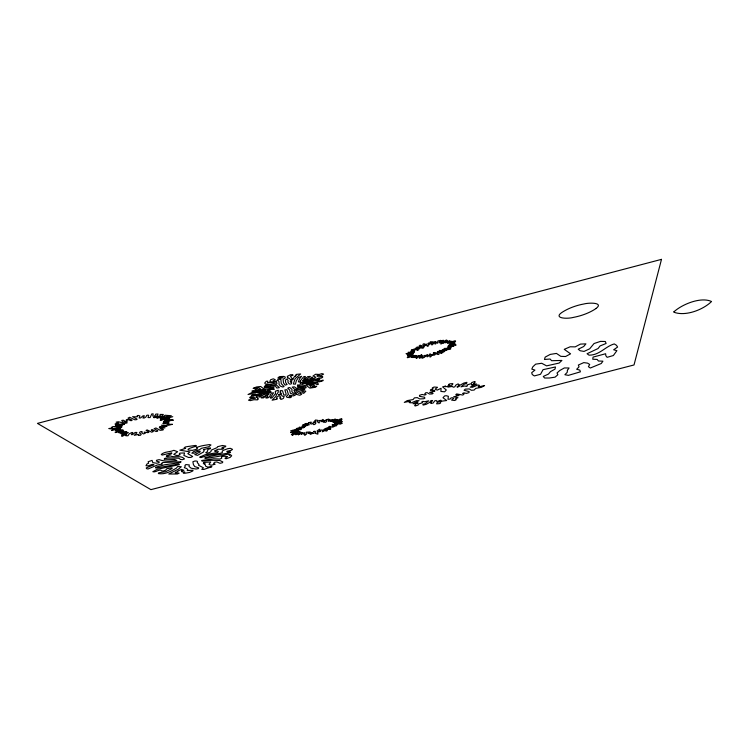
<?xml version="1.0" encoding="UTF-8"?>
<svg xmlns="http://www.w3.org/2000/svg" width="749" height="749" viewBox="0 0 749 749"><rect width="100%" height="100%" fill="white"/><g stroke="black" fill="none" stroke-linecap="round" stroke-linejoin="round"><path stroke-width="1.12" d="M595.895 308.625C589.472 312.932 581.458 315.863 573.491 317.379C566.843 319.177 553.567 318.344 561.507 312.717C567.602 308.569 575.981 305.405 583.714 304.028C589.809 302.399 604.04 302.643 596.007 308.476M440.365 342.387L439.27 342.845A10.149 3.595 -14.4 0 0 439.12 342.078L440.712 340.364L437.95 340.935L437.744 343.061L437.032 343.192L437.051 342.106L435.974 342.246L435.721 343.894L435.01 344.016L434.336 342.611L435.581 341.703L433.409 342.33L432.988 342.93L433.596 343.538L431.948 344.999L431.396 344.1L433.016 341.75L429.982 342.181L431.471 342.33L430.235 344.053L429.299 343.866L429.86 343.239L428.531 343.005C425.966 344.343 431.274 344.783 427.969 345.064C429.093 347.377 426.275 346.459 426.247 343.997L425.582 344.25L425.46 345.598C423.129 345.851 425.928 342.668 423.101 344.053C421.996 345.214 425.198 346.562 424.215 346.974L420.077 345.139L418.86 346.384L421.378 346.413L419.431 347.199C429.018 348.116 418.841 348.585 417.137 346.899C415.264 348.229 421.753 348.276 419.094 348.95L415.742 348.051C413.701 349.118 419.899 349.296 417.886 350.429L414.328 348.94L413.008 349.633C407.877 350.12 415.995 349.736 414.806 350.719L410.864 351.047L414.497 351.45L413.71 351.908L411.313 351.496L410.695 352.236L408.074 352.302L408.963 352.798L414.216 352.376L413.56 352.891L406.061 353.612L407.316 354.305L411.557 353.481L407.4 355.166L413.289 353.8L409.488 354.82L411.791 354.848L408.093 356.309C418.373 354.361 404.825 356.936 407.634 357.713C410.143 356.739 409.722 357.75 413.317 355.335L413.879 355.372L411.576 357.413L415.246 355.391L412.942 357.61L417.015 355.747L414.871 357.554L415.386 357.619L419.112 355.485L416.884 357.563C414.6 359.866 419.543 356.309 420.432 355.391C424.374 352.966 418.354 357.376 419.74 357.273L421.153 356.533L419.234 358.078L421.088 357.722L422.324 356.571L422.071 355.859L423.204 355.635L423.194 357.17L421.912 358.003L423.241 357.853L424.767 357.133L424.655 355.419L425.338 355.335L425.404 356.337L426.574 355.906A5.065 1.751 -14.1 0 0 426.471 355.157L427.342 354.511L427.904 355.391L427.127 356.852L429.299 355.532C428.231 353.64 432.463 352.985 429.992 355.794C428.999 358.546 432.342 356.178 431.546 354.53L432.594 354.848L432.126 355.429L434.663 354.97L435.085 354.67L433.053 354.005L434.86 353.528L433.325 352.901L434.598 352.47L436.133 352.948L435.871 354.24L437.931 352.639L437.528 354.464C439.953 355.401 439.757 351.056 437.201 352.236C438.418 350.41 440.187 352.676 441.367 353.079L440.927 353.378L443.23 352.414L441.18 352.096L442.238 351.768C443.511 350.935 437.088 351.618 439.719 350.373L444.55 351.646C446.535 350.055 439.906 350.626 442.612 349.755L446.638 350.429L443.614 349.146L445.056 348.191L447.528 349.746L450.795 348.809L449.138 348.566A4.344 1.507 -14.8 0 1 447.425 348.519L446.685 348.248L451.085 347.602L447.79 346.909L450.739 347.162L451.45 346.431L453.847 346.384L453.192 345.841L448.108 345.991L456.132 345.046L454.877 344.371L450.664 345.158L454.98 343.445L449.054 344.802L452.855 343.828L450.701 343.735L454.886 342.349L450.861 342.808L454.812 341.675L455.607 341.085L454.971 340.795C452.284 341.872 453.033 340.655 449.194 343.239L448.642 343.201L451.085 341.067L447.284 343.164L449.662 340.814L445.505 342.789L447.79 340.907C435.366 347.47 452.106 337.649 444.915 340.664C441.095 344.746 438.774 345.364 442.874 341.151L441.433 341.937L443.436 340.308L441.545 340.655L440.365 342.387M300.443 380.745L300.527 381.775L298.355 381.896L299.694 378.61L301.622 376.335L298.392 377.496L296.267 380.904L295.462 384.115L293.308 384.059L295.143 378.648L300.621 373.966L296.454 374.369L295.771 374.968L296.286 375.38L295.106 375.904L295.574 376.335L294.291 376.822L293.28 378.47L291.904 378.535L290.453 376.195L293.056 375.249L292.822 374.753L290.565 374.706L287.288 376.363L287.831 377.327L287.26 377.917L289.208 378.329L290.481 379.603L293.224 379.425L290.322 380.998L290.191 381.541L291.885 381.962L290.846 382.514L291.633 382.814L291.295 383.9L289.854 384.181L288.796 383.394L287.925 382.018L288.15 380.398L286.886 379.125L285.397 380.099L285.697 382.673L287.11 384.452L285.097 385.145L283.515 382.879L283.085 379.275L284.994 378.198L285.275 377.093L283.824 376.429L279.677 376.588L278.066 377.636L283.047 377.655L277.514 379.2L280.884 379.471L281.268 383.6L284.03 386.578L282.71 387.018L280.388 386.138L279.04 384.349L279.012 381.728L278.085 380.37L274.827 381.513L272.833 381.072L275.276 379.715L273.329 378.825L270.651 379.743L269.799 381.438L273.563 382.402L276.465 382.046L277.018 383.451L276.362 384.031L269.031 382.514L267.562 382.786L267.758 381.175L266.326 381.278L264.725 383.011L265.305 383.965L276.634 385.173L279.358 387.636L276.802 388.057L275.557 386.259L267.224 384.771L265.071 385.52L273.984 387.336L272.664 387.785L265.296 386.559L264.088 387.055L269.584 388.516L273.479 388.478L274.368 389.283L268.17 389.536L263.264 388.488L260.699 386.484L256.392 386.99L253.134 388.403L258.574 387.514L260.689 389.068L259.313 389.471L256.729 388.647L254.941 389.63L257.796 390.304L262.74 389.555L265.502 390.201L258.939 391.128L253.321 390.575L252.01 391.025L252.151 391.512L257.993 391.989L270.108 390.491L263.629 392.345L252.038 392.495L248.05 394.508L252.404 393.712L255.765 393.974L251.589 395.378L254.286 395.275L259.332 393.543L271.129 391.886C264.584 393.684 257.928 395.135 251.327 396.39L249.717 397.494L250.026 397.934L253.649 397.251L255.465 398.262L251.243 398.796L248.471 400.172L250.288 400.64L253.958 399.704L257.356 399.882L258.18 399.339L257.384 399.058L258.321 397.981L256.046 397.092L256.617 396.53L261.373 394.817L259.163 396.305L259.734 397.157L263.863 394.648L268.947 393.459L269.275 393.899L268.348 394.442L261.148 397.766L263.18 397.962L266.494 395.837L267.833 395.79L267.618 396.82L265.773 397.869L267.814 397.916L269.518 396.848L271.316 393.141L273.544 392.813L270.529 397.625L270.52 398.122L271.924 397.953L275.482 393.702L275.342 391.231L278.291 390.266L278.216 392.279L276.194 395.013L276.297 395.949L272.149 400.191L276.868 399.217L277.392 398.674L276.456 398.477L276.756 397.476L278.282 395.996L279.602 395.94L280.632 397.129L279.63 398.178L280.866 398.196L280.519 399.198L281.587 399.32L283.422 398.384L284.152 396.38L282.195 396.137L281.418 394.826L278.375 394.629L281.53 393.702L280.051 392.598L280.716 392.036L280.023 391.175L280.435 390.622L282.485 390.716L283.787 394.873L285.463 395.191L286.155 394.133L284.873 389.892L286.951 389.714L288.421 394.386L286.315 396.558L287.036 397.354L290.191 397.719L291.501 396.745L289.02 396.745L289.694 395.229L293.168 395.931L295.275 395.191L290.34 393.244L289.62 389.92L287.794 388.338L288.374 387.776L289.797 387.57L291.286 388.731L292.035 389.564L291.838 391.587L293.449 393.197L295.93 393.066L295.19 393.618L296.276 393.731L295.949 394.274L299.825 395.257L301.697 394.255L300.555 393.581L300.986 393.038L298.402 393.253L296.407 391.811L295.031 392.158L293.917 390.444L295.34 390.154L300.424 392.102L303.223 391.643L302.727 393.15L303.748 393.309L305.817 391.203L294.385 389.106L292.204 387.111L294.432 386.84L296.464 388.319L304.188 389.667L304.843 389.115L297.428 386.915L299.797 386.653L304.955 388.085L306.229 387.636L305.442 386.821L298.233 385.847L297.316 385.108L301.126 384.761L306.903 385.941L309.88 388.122L315.46 387.252L316.715 386.231L311.163 387.261L309.786 385.585L311.125 385.164L313.016 386.138L314.702 385.258L312.717 384.321L307.287 384.949L306.023 384.303L311.837 383.488L315.385 383.666L317.267 384.649L318.503 384.171L317.314 382.954L315.217 382.664L302.381 383.806C308.85 380.005 317.005 383.788 323.128 380.614L323.137 380.099L319.664 381.082L315.891 380.576L319.748 379.631L318.128 379.2L312.904 380.838L300.237 383.319L300.059 382.842C307.081 380.651 314.393 379.331 321.583 378.002L322.81 376.962L322.435 376.532L318.615 377L316.855 375.904L317.848 375.333L320.712 375.764L323.615 374.107L321.901 373.611L319.205 374.453L315.647 374.247L313.063 375.932L315.853 377.243L312.052 379.453L310.685 379.537L312.867 377.861L312.108 377.056L308.457 379.771L302.774 380.979L302.643 380.483L306.744 379.294L310.367 376.401L307.717 376.644L305.143 378.975L303.701 379.181L305.433 376.897L305.133 376.438L303.682 376.738L300.443 380.745M445.346 386.128L445.346 386.662L446.75 386.596L449.147 385.342L449.428 384.752L448.604 384.48L449.821 383.853L452.799 383.572L452.583 384.658L447.846 387.13L452.359 386.428L453.229 387.214L454.812 386.821L455.841 385.08L458.032 383.9L459.165 384.612L458.379 385.258L459.343 386.175L457.499 387.233L456.927 386.877L463.912 383.039L466.927 382.327L466.636 383.413L464.006 384.321L460.935 386.84L464.951 385.941L466.29 386.484L467.479 385.857L466.861 385.005L471.271 383.666L471.767 382.552L474.52 381.597L475.287 381.868L473.125 384.48L471.561 384.92L474.314 383.937L476.636 384.078L470.222 387.139L472.553 387.252L477.843 384.977L479.529 385.332L478.199 386.512L478.733 386.858L484.584 385.529L481.382 387.364L475.709 388.385L474.117 390.07L471.346 390.285L469.286 388.928L465.213 389.152L464.09 390.276L469.136 391.587L469.024 392.579L466.458 393.412L463.996 392.86L462.657 393.422L464.09 393.965L462.873 395.069L456.656 393.937L455.823 394.554L456.235 394.948L459.034 395.444L453.66 396.82L457.948 397.691L455.982 398.627L455.308 399.226L456.207 399.404L455.898 399.957L454.549 400.49L451.572 400.097L453.754 398.337L452.433 397.756L450.973 397.944L450.215 399.048L447.986 399.292L448.361 396.287L446.123 395.706L444.597 395.959L442.996 397.719L446.685 400.528L442.191 401.108L439.981 402.279L440.571 403.065L439.382 403.645L436.658 403.851L436.929 402.85L441.273 400.537L440.74 400.2L438.071 401.211L436.648 401.352L436.283 400.49L434.729 400.855L433.128 403.065L430.741 403.374L431.312 402.297L430.235 401.464L430.469 400.921L431.976 400.462L432.669 400.752L426.106 404.366L423.241 405.069L422.792 404.694L423.344 404.114L424.88 403.833L428.671 400.827L424.524 401.745L422.942 401.342L421.799 401.932L422.67 402.7L418.429 404.02L418.111 405.04L415.442 405.949L414.665 405.696L416.435 403.262L417.97 402.84L415.302 403.777L412.924 403.655L419.037 400.668L416.491 400.64L411.248 402.868L409.329 402.606L409.113 402.147L410.443 401.586L409.975 401.202L404.301 402.4L407.213 400.612L413.092 399.554L414.431 397.869L417.324 397.635L419.721 398.955L423.822 398.749L424.898 398.131L424.477 397.223L419.524 396.324L419.496 395.322L422.09 394.451L424.749 395.06L426.153 394.508L424.739 393.89L425.722 392.757L427.164 392.663L429.486 394.04L432.173 393.946L433.128 393.319L432.707 392.907L429.617 392.41L434.954 390.931L432.866 390.613L432.922 390.07L430.375 390.135L432.866 389.031L432.988 388.469L432.089 388.225L434.008 387.036L437.538 387.28L435.113 389.19L437.285 390.089L441.105 388.272L440.871 391.427L444.644 391.821L446.31 390.004L442.603 386.896L445.346 386.128M304.131 427.342L303.279 427.894L299.469 427.108L299.076 427.436L300.106 428.7L301.716 428.362L297.259 428.213L296.229 428.793L301.285 429.317L300.789 429.645L294.816 429.776L298.299 430.357L297.381 430.918L293.374 430.01L290.528 430.956L295.724 431.424L290.696 432.538L293.851 432.276L292.934 433.119L298.888 431.04L297.971 431.199L299.9 431.77L291.361 434.373L292.044 434.429C295.265 433.587 291.567 434.776 292.138 435.384L296.679 433.053L297.259 433.165L295.696 434.701L297.362 434.308L300.536 432.201L301.126 432.304L298.317 434.841L302.427 432.557L303.073 432.632L301.173 434.242L304.909 432.875L303.71 434.111C304.768 433.484 306.865 434.841 304.768 435.047L304.366 434.879C306.032 434.701 308.045 433.362 306.116 432.239L310.217 431.958L308.279 433.493L312.567 432.473L310.03 433.624C309.768 435.721 312.296 432.585 313.84 433.502L314.177 432.136L313.475 431.49L315.001 431.218L315.825 432.126L315.179 433.325L316.069 433.587C320.581 435.721 315.329 431.115 318.568 431.892L320.197 431.555L317.061 430.984L319.486 429.233C320.853 429.261 318.55 430.872 320.104 430.937L321.63 429.954L323.175 430.319L322.201 431.798L324.579 430.647L326.686 431.078C329.747 429.177 321.611 430.553 324.317 429.149L329.803 429.43L330.861 428.803L330.103 428.812A3.408 1.021 -12.2 0 0 327.865 428.84L325.206 428.653L328.68 427.333L329.448 428.194L330.3 427.951L330.777 427.333L328.764 426.893L329.766 426.321L332.453 427.164L333.904 426.705C332.416 424.926 330.843 425.975 334.756 426.097L336.498 425.713L334.363 425.02A4.297 1.301 -12.2 0 0 332.144 425.011L332.434 424.477L337.733 424.786L337.424 424.046L334.7 423.859L336.367 423.26L340.14 424.177L342.293 423.26L337.34 422.773L342.284 421.678L341.703 421.584C338.408 422.324 341.244 420.301 336.872 421.996A2.425 0.74 -12.3 0 0 334.326 422.857L335.243 422.96L333.361 422.389L341.151 420.423L341.909 419.758L339.737 419.843L341.918 418.944L339.821 419.15L337.602 420.807L336.123 420.938L337.827 419.59L336.816 419.477L333.67 421.762L332.322 421.781L335.449 419.14L334.56 419.253L331.723 421.266L330.318 421.444C338.23 416.051 323.493 424.299 330.253 419.871L328.062 420.077L328.858 419.14L326.208 419.665L325.824 420.011L326.583 420.02L326.91 421.078L325.693 422.324L323.091 422.146L325.291 420.563L320.89 421.659L323.69 420.039L322.81 419.449L321.789 420.404L319.168 420.526L319.261 422.202C320.048 424.121 315.994 421.64 318.063 420.386L315.544 420.002L314.73 420.891L315.507 420.901L316.012 421.912L314.103 421.893L313.241 422.155L313.41 422.689C319.252 421.856 312.558 426.986 313.054 423.251L311.369 424.056C308.101 423.672 314.87 420.957 308.448 422.754L309.15 423.148L308.719 423.494C298.514 423.513 312.183 424 308.7 425.02L302.652 425.02L307.408 425.488L305.143 425.732L304.59 426.069L305.648 426.34L305.068 426.668L301.847 426.265L304.131 427.342M181.576 470.906L181.548 471.636L184.853 472.151L183.224 472.956L184.76 473.265L189.46 472.488L192.802 470.981L193.017 470.232L187.184 470.569L187.877 469.763L186.735 468.528L184.31 467.704L185.275 466.093L184.909 465.419L185.911 464.567L189.3 464.923L189.001 466.449L191.145 468.209L196.051 469.024L198.522 468.546L198.644 467.807L194.749 466.59L193.42 464.633L192.886 461.749L194.993 460.991L196.996 461.131L197.586 461.768L197.24 462.573L198.981 464.446L198.551 465.251L203.382 467.779L201.771 469.398L203.85 469.445L211.93 466.683L207.698 467.067L205.582 466.112L205.31 464.698L204.112 464.258L205.104 463.416L203.288 463.2L203.859 462.386L210.75 461.993L209.008 464.38L211.134 465.279L215.132 464.193L213.474 463.931L214.354 462.348L216.845 461.927L220.028 463.313L222.416 462.723L222.818 461.936L219.822 460.466L211.461 460.289L202.033 461.169L201.687 460.485L213.783 458.8L219.944 459.053L221.732 458.229L221.395 456.815L223.82 456.216L227.546 456.562L224.972 458.276L226.029 458.772L230.093 457.405L231.675 455.785L231.113 455.149L229.025 455.092L230.065 454.222L227.949 454.175L218.764 456.356L206.462 458.313L204.73 458.042C212.941 454.877 222.088 454.868 230.533 452.293L229.98 451.638L227.462 451.975L226.76 451.347L231.441 450.233L232.518 449.353L230.374 448.333L227.827 448.679L223.548 450.252L222.256 451.132L222.294 452.658L220.019 453.388L207.445 455.504L200.863 457.62L199.646 457.133L205.142 454.737L217.594 452.546L218.324 451.684L217.65 451.038L215.085 451.507L214.598 450.823L218.174 449.25L222.434 449.26L223.764 448.361L221.798 448.174L222.547 447.293L225.093 447.003L225.861 446.114L222.434 445.486L217.491 446.722L217.163 447.574L211.368 450.083L210.815 451.741L209.402 452.63L206.902 453.22L205.732 452.714L207.192 451.825L208.082 449.316L210.506 448.642L210.403 447.855L203.41 449.653L204.196 450.289L203.588 451.956L197.549 455.364L194.777 454.587L199.974 452.059L200.161 451.235L197.605 451.478L194.141 453.201L191.847 453.192C194.197 449.971 198.962 451.123 201.425 448.314L208.765 446.769L210.984 444.953L209.308 444.588C204.833 445.337 200.489 445.683 196.238 447.743L197.399 448.295L197.081 449.147L192.306 450.374L188.083 450.074L188.149 449.25L189.563 448.333L196.51 446.058L195.611 445.421L187.84 446.516L185.181 447.022L184.104 447.939L185.64 448.379L179.854 450.177L189.946 451.89L187.812 453.679L192.652 456.487L191.014 457.358L188.57 457.48L183.87 455.429L184.535 452.948L179.816 453.136L179.264 454.006L180.135 454.624L178.431 455.504L176.212 455.42L173.759 454.381L177.635 451.731L173.852 450.327C169.761 452.256 164.864 451.338 161.269 454.428L162.102 455.074L171.68 452.827L171.718 453.641L166.25 456.085L167.682 456.544L170.163 455.898C174.657 458.07 181.005 454.83 184.497 458.912L182.363 459.68L180.49 459.437L178.796 458.229L167.748 457.817L165.117 458.257L164.162 459.146L174.704 459.493L176.839 460.541C171.137 461.038 164.658 461.805 159.144 459.633L156.607 460.232L156.344 461.066L159.275 461.936L158.985 462.76L156.382 463.238L152.796 462.62L152.084 460.392L148.143 461.74L148.62 463.228L146.879 464.08L145.989 465.738L148.208 465.831L152.412 464.343L153.957 464.745L146.308 467.872L146.439 468.621L148.012 468.996L157.327 465.017L162.308 464.034L161.587 463.397L162.767 462.517L181.099 461.749L180.266 462.601L164.93 464.745L157.674 466.655L155.539 467.413L155.876 468.116L178.665 464.034L179.339 464.661L157.337 469.248L152.862 471.711C155.839 472.591 158.039 469.576 160.998 470.147L161.344 470.831L163.329 470.999L165.548 470.288L166.887 468.687L171.914 467.788L172.13 468.5L165.651 471.72L158.694 472.797L158.348 473.574C164.995 474.707 170.838 471.411 176.315 468.172L177.682 466.533L181.314 466.73L178.337 469.22L168.75 474.005L177.373 473.995L179.105 473.199L175.294 473.022L175.388 472.282L177.822 471.711L177.785 470.99L181.539 469.426L183.898 470.26L181.576 470.906M163.647 421.621L163.61 422.118L169.068 421.724L162.795 423.269L163.338 423.634L169.031 423.026L167.064 424.327L172.42 424.318L168.422 425.273L161.344 425.226L166.961 426.453L159.724 426.761L159.331 427.276L165.042 427.848L160.043 428.531L163.357 429.495L163.001 430.001L160.183 430.329L155.951 427.969L154.116 428.709L157.805 430.731L157.459 431.237L156.045 431.508L152.234 429.589L151.214 430.066L153.386 431.499L151.729 432.201L147.207 429.954L146.092 430.403L148.939 432.173L147.974 432.65L144.089 432.145L145.297 433.278L143.424 433.924L141.823 432.847L142.235 431.883L141.711 431.518L140.288 431.808L139.417 432.81L141.205 434.326L140.447 435.309L138.237 435.263L138.865 434.757L138.35 434.392L134.296 435.328L136.955 432.8L136.533 432.407L135.11 432.491L132.751 434.532L131.3 434.692L132.901 432.725L132.03 432.463L129.212 433.802L127.967 435.778L125.729 435.74L126.721 434.729L125.439 434.682L122.115 436.358L121.516 436.012L122.021 435.019L128.21 432.557L121.329 434.036L120.982 433.624L126.768 431.536L120.514 432.95L118.782 432.697L123.772 431.068L122.911 430.787L115.262 432.576L115.187 432.107L122.958 429.795L115.561 430.516L120.748 429.037L120.523 428.587L111.592 430.478L112.809 429.43L121.778 427.267C117.34 426.2 113.043 429.963 108.839 428.55L112.668 427.913L111.77 427.164L112.715 426.658L122.284 425.844L116.891 426.012L115.683 425.872L115.777 425.357L124.503 424.468L122.883 423.981L115.533 424.458L115.009 424.046L118.67 423.045L116.161 422.155C119.774 420.432 123.089 424.823 127.012 422.97L127.058 422.464L122.536 421.827L121.75 420.461L123.257 420.198L125.841 421.668L127.602 420.966L126.188 420.255L126.375 419.721L127.882 419.477L131.084 420.732L132.142 420.236L128.004 418.139L129.689 417.277L134.726 419.749L136.131 419.749L137.142 419.234L132.62 416.669L137.086 416.875L137.61 416.322L137.058 415.92L138.05 415.405L139.904 415.91L139.127 418.008L140.587 417.951L143.059 415.798L144.417 415.845L142.89 417.989L144.285 417.998L145.971 416.987L146.654 415.386L148.124 415.068L148.677 415.47L148.002 417.577L150.128 417.577L151.766 413.907L153.199 413.869L152.712 415.948L153.751 416.163L154.987 415.714L155.783 414.103L158.03 414.028L157.384 415.601L153.451 417.558L154.734 417.642L159.752 415.901L160.586 414.824L160.071 414.422L163.348 414.469L161.812 416.079L156.738 417.792L157.018 418.242L163.675 416.332L165.108 415.255L171.287 415.732L164.134 417.006L160.23 418.26L160.445 418.719L172.776 416.697L160.164 420.17L169.517 418.569L169.78 419.019L164.228 420.217L171.849 419.655L173.431 420.161L163.647 421.621M567.414 370.324L567.227 372.328L564.886 374.734L568.407 375.361L580.391 371.841L579.81 370.09L576.664 369.276L579.061 366.823L578.331 365.053L583.78 362.61L587.6 363.143L589.688 364.445L588.414 366.701L590.315 368.021L601.26 363.508L602.917 361.168L598.47 361.018L597.131 359.436L592.74 359.211L593.068 357.095L605.641 353.743L605.819 355.719L607.111 357.329L613.365 355.522L616.895 350.654L613.665 349.792L617.597 347.049L616.483 345.298L614.283 343.922C605.042 346.562 599.78 355.176 589.042 355.176L587.066 353.734L598.067 348.528L600.052 345.944L606.091 343.473L605.37 341.507L600.52 341.385L594.051 343.529L589.669 348.819L584.042 351.412L580.166 350.747L578.209 349.212L583.686 346.534L585.924 343.847L580.428 344.109L575.176 346.881L570.176 346.778L564.25 349.334L570.579 353.837L565.57 356.524L560.814 356.346L556.46 353.416L550.225 354.408L545.178 357.114L544.467 359.464L550.122 359.024L551.601 360.709L561.919 360.447L559.129 363.059L546.592 365.868L541.724 363.274L535.666 364.145L532.867 366.776L531.799 369.107L534.945 370.1L531.678 372.693L532.286 374.556L534.346 375.923L540.544 374.275L543.053 369.669L555.458 366.963L555.028 369.098L550.449 371.654L548.483 374.051L543.268 376.457L544.607 378.02L549.326 378.02L555.075 377.159L557.855 374.715L557.031 372.993L559.765 370.502L564.353 367.946L569.081 367.984L567.414 370.324M673.988 311.743L673.931 312.211C685.372 316.602 702.974 309.899 711.55 301.519C701.064 296.557 682.367 304.15 673.988 311.743M661.498 259.36L634.019 364.969L150.914 489.64L37.45 423.391L661.498 259.36"/></g></svg>
